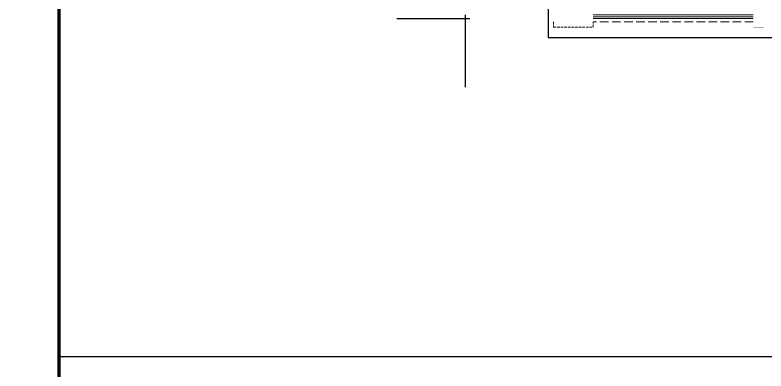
# Model space of a CAD drawing. Extents: x 2803505 to 5851001, y -1372902 to 24339.
# Drawn here: x 3799836 to 3821631, y -778773 to -768436 of the extents above; entities that cross this region are included whole.
import ezdxf
from ezdxf.xclip import XClip

# ---------------------------------------------------------------- set-up
doc = ezdxf.new("R2010")
doc.units = 0
doc.header["$LTSCALE"] = 1000
doc.header["$MEASUREMENT"] = 0
doc.header["$XCLIPFRAME"] = 2
doc.linetypes.add('DASH', pattern=[0.35, 0.25, -0.1])
doc.linetypes.add('DOTE', pattern=[2.42, 2, -0.2, 0.02, -0.2])
doc.layers.get('0').update_dxf_attribs({"linetype": 'CONTINUOUS'})
doc.layers.add('!!电气', color=1, linetype='CONTINUOUS')
doc.layers.add('看线', color=185, linetype='CONTINUOUS')
for name, color, linetype, lineweight in [('DOTE', 19, 'DOTE', 9), ('图框', 147, 'CONTINUOUS', 20), ('平面-栏杆', 56, 'CONTINUOUS', 15), ('平面-看线', 252, 'CONTINUOUS', 15)]:
    doc.layers.add(name, color=color, linetype=linetype, lineweight=lineweight)

# ---------------------------------------------------------------- blocks, each defined once
blk = doc.blocks.new('A$C74D73064')
at = {"layer": 'DOTE', "color": 252}
blk.add_line((-86385, 67619), (196116, 67619), dxfattribs=at)
blk = doc.blocks.new('A$C100F5A36')
at = {"layer": '!!电气', "color": 1}
for p, q in [((9802, -18882), (11924, -18882)), ((11802, -20882), (11802, -18779))]:
    blk.add_line(p, q, dxfattribs=at)
at = {"color": 252, "const_width": 8}
blk.add_lwpolyline([(20152, -18982), (20152, -19132), (20452, -19132), (20452, -18982)], dxfattribs=at)
at = {"layer": '平面-栏杆', "color": 252}
for points in [[(20152, -18832), (15502, -18832)], [(20152, -18882), (15502, -18882)]]:
    blk.add_lwpolyline(points, dxfattribs=at)
at = {"layer": '平面-看线', "color": 252}
blk.add_lwpolyline([(20152, -18782), (15502, -18782)], dxfattribs=at)
at = {"layer": '平面-看线', "color": 252, "linetype": 'DASH', "ltscale": 0.3}
blk.add_lwpolyline([(14352, -18982), (14352, -19132), (15502, -19132), (15502, -18982)], dxfattribs=at)
at = {"layer": '平面-看线', "color": 252, "linetype": 'DASH'}
blk.add_lwpolyline([(20152, -18982), (15502, -18982)], dxfattribs=at)
at = {"layer": '看线', "color": 252}
blk.add_lwpolyline([(14202, -18232), (14202, -19432), (34552, -19432), (34552, -17932), (36802, -17932)], dxfattribs=at)

msp = doc.modelspace()

# ---------------------------------------------------------------- linework, layer by layer
at = {"layer": '!!电气', "color": 252}
msp.add_line((3801111.1, -778353.6), (3874716.1, -778353.6), dxfattribs=at)

# ---------------------------------------------------------------- block references
at = {"layer": '!!电气'}
msp.add_blockref('A$C100F5A36', (3801111.1, -749653.6), dxfattribs=at)
at = {"color": 252}
ref = msp.add_blockref('A$C74D73064', (3714796.2, -840911.3), dxfattribs=at)
XClip(ref).set_block_clipping_path([(-72082.5976296387, 50822.2577331646), (-18082.6107620973, 70322.2577319878)])

# ---------------------------------------------------------------- next in the draw order: linework, layer by layer
at = {"layer": '图框', "const_width": 100}
msp.add_lwpolyline([(3881711.1, -807053.6), (3881711.1, -749653.6), (3801111.1, -749653.6), (3801111.1, -807053.6)], close=True, dxfattribs=at)

doc.saveas('drawing.dxf')
